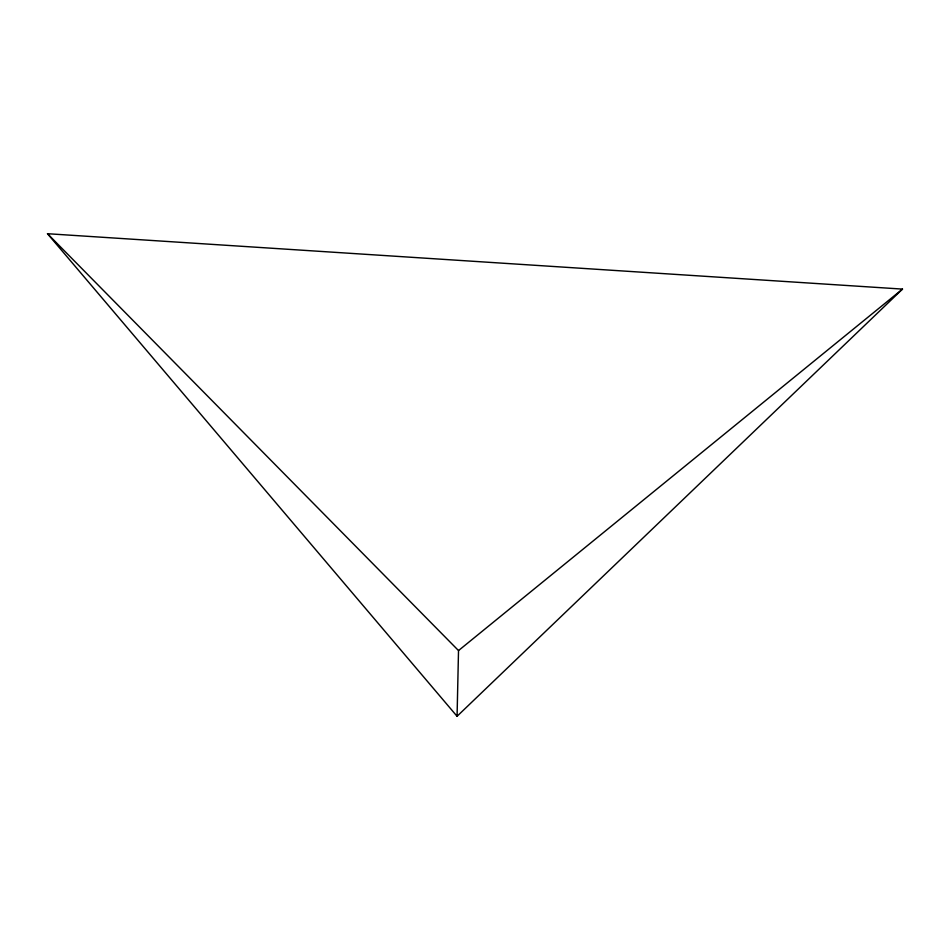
<?xml version="1.0" encoding="UTF-8"?>
<svg xmlns="http://www.w3.org/2000/svg" width="950" height="950" viewBox="0 0 950 950"><rect width="100%" height="100%" fill="white"/><g stroke="black" fill="none" stroke-linecap="round" stroke-linejoin="round"><path stroke-width="1.43" d="M457.069 716.288L458.517 650.572L47.5 233.712L902.5 289.097L457.069 716.288L47.5 233.712M458.517 650.572L902.5 289.097"/></g></svg>
